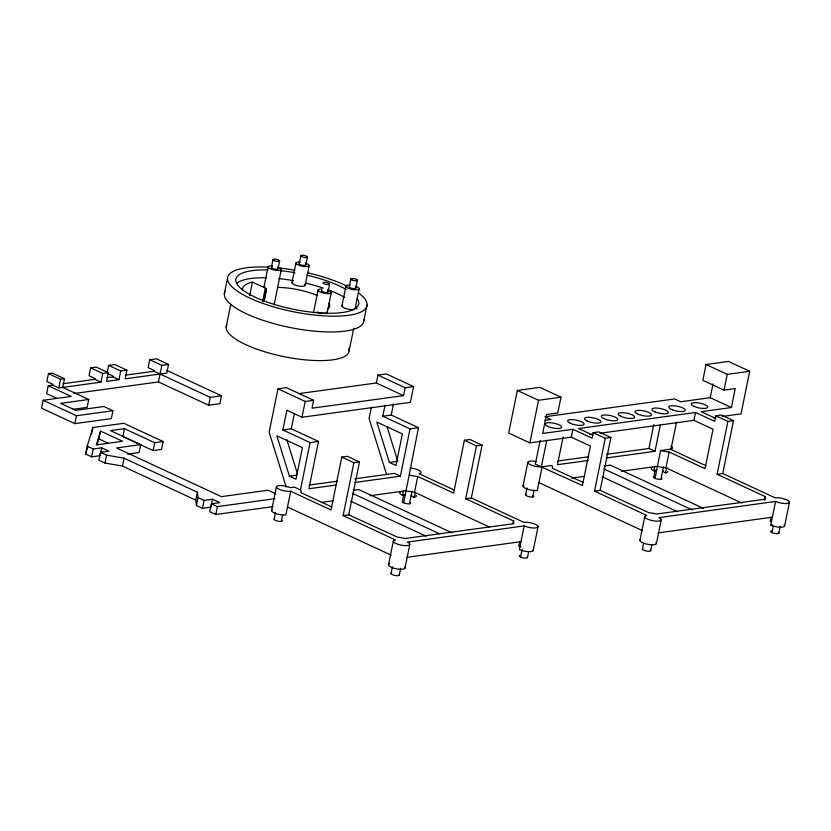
<?xml version="1.0" encoding="UTF-8"?>
<svg xmlns="http://www.w3.org/2000/svg" width="831" height="831" viewBox="0 0 831 831"><rect width="100%" height="100%" fill="white"/><g stroke="black" fill="none" stroke-linecap="round" stroke-linejoin="round"><path stroke-width="1.25" d="M73.097 409.309L87.13 407.377L88.74 399.482L62.72 387.402L64.486 378.728L52.384 373.109L48.447 373.649L46.848 381.543L52.893 384.348L52.737 385.137L48.24 385.75L46.64 393.645L56.986 398.444M48.24 385.75L71.237 396.429L43.16 400.282L41.55 408.177L74.832 423.623L111.333 418.616L112.943 410.722L103.865 406.504L75.787 410.369L60.653 403.336L88.74 399.482M52.737 385.137L58.783 387.942L60.549 379.268L64.486 378.728M74.832 423.623L76.442 415.739L112.943 410.722M125.325 375.165L153.995 371.228L154.161 370.439L148.105 367.624L149.715 359.74L156.457 358.815L168.558 364.435L166.792 373.109L125.149 378.832L126.914 370.148L120.734 371L118.968 379.684L106.607 381.377L108.373 372.704L96.271 367.084L90.662 367.853L89.052 375.737L95.108 378.552L94.942 379.341L63.042 383.725M100.063 455.7L91.639 456.853L85.583 454.048L87.193 446.154L92.916 427.529L123.809 423.291L163.146 441.541L161.536 449.436L153.112 450.589L122.853 436.545L124.463 428.661L154.722 442.705L163.146 441.541M58.783 387.942L100.998 382.146L102.764 373.472L108.373 372.704M91.545 434.291L92.916 427.529M107.251 372.143L108.632 365.38L114.803 364.539L126.914 370.148M91.639 456.853L93.238 448.969L101.662 447.805L108.923 451.181L100.499 452.334L98.899 460.229L104.945 463.033L122.448 466.087L195.784 500.137L196.438 505.508L202.494 508.312L210.918 507.159L212.518 499.265L219.779 502.641L211.354 503.794L209.755 511.688L215.8 514.493L273.15 506.619M97.206 444.73L100.582 431.092L122.573 441.292L96.334 444.897L100.582 431.092M106.742 377.721L112.912 376.869L113.078 376.079L108.03 373.742M100.291 454.567L101.662 447.805M104.945 463.033L106.555 455.139L100.499 452.334M122.448 466.087L124.058 458.203L106.555 455.139M124.463 428.661L110.419 430.583L140.678 444.637L139.068 452.521L127.631 454.09M73.917 393.541L158.441 381.928L161.816 365.36L168.558 364.435M153.112 450.589L154.722 442.705M224.339 293.81L227.549 278.032M208.674 405.237L210.274 397.353L221.503 395.805L219.903 403.7L208.674 405.237L158.441 381.928M226.177 326.967L230.8 304.25M195.784 500.137L197.394 492.243L124.058 458.203M196.438 505.508L198.048 497.613L197.394 492.243M202.494 508.312L204.094 500.428L212.518 499.265M249.695 295.67L252.458 282.114L265.338 288.035L262.575 301.591M215.8 514.493L217.41 506.609L274.76 498.725M264.081 286.581L268.101 266.855M264.009 300.957L266.522 288.627L264.185 301.03M271.405 267.499L273.004 259.604M278.001 268.777L279.611 260.892M274.126 304.676L281.304 269.421M291.941 282.758L295.961 263.032M299.253 263.676L300.864 255.782M335.568 485.096L308.872 488.773L318.502 441.427L310.077 442.591L282.852 429.949L286.861 410.223L301.985 417.245L410.369 402.36L413.578 386.571L405.154 387.734L403.544 395.618L312.02 408.198L313.619 400.303L286.394 387.661L277.97 388.825L269.14 432.213L286.238 487.049M305.86 264.954L307.46 257.07A3.366 0.976 11.5 0 0 302.785 255.262A3.366 0.976 11.5 0 0 302.255 256.872A3.366 0.976 11.5 0 0 307.449 257.122M305.143 285.324L309.163 265.598M271.592 510.514L276.411 486.852M313.474 312.726L318.086 290.061M282.852 429.949L291.276 428.786L294.278 413.994M274.116 519.209L275.487 512.447M301.985 417.245L305.195 401.466L313.619 400.303M281.262 521.421L282.644 514.659M327.985 291.982L329.585 284.098A3.366 0.976 11.5 0 0 324.911 282.301A3.366 0.976 11.5 0 0 324.381 283.901A3.366 0.976 11.5 0 0 329.575 284.16M332.005 507.055L300.76 492.544A16.828 4.861 11.5 0 0 300.448 489.926L294.392 487.111L290.279 487.683A8.414 2.431 11.5 0 0 278.614 485.647A8.414 2.431 11.5 0 0 279.05 489.22A8.414 2.431 11.5 0 0 290.715 491.266L285.895 514.929A8.414 2.431 11.5 0 1 275.518 513.423A8.414 2.431 11.5 0 1 272.111 509.819M327.269 312.352L331.289 292.626M300.448 489.926L310.077 442.591M341.925 305.953L345.935 286.238M349.238 286.872L350.848 278.987M355.845 288.16L357.444 280.265M355.128 308.519L359.137 288.804M349.134 350.859L353.757 328.131M363.812 320.901L367.022 305.122M359.491 461.953L353.871 462.732L343.12 515.594L348.729 514.815L359.491 461.953L347.389 456.333L341.77 457.112L331.018 509.974L290.715 491.266M371.395 407.19L369.099 418.481L386.581 474.543M298.776 393.634L376.318 382.977L377.928 375.093L386.353 373.94L413.578 386.571M482.094 445.115L476.475 445.883L465.724 498.745L471.333 497.977L482.094 445.115L469.993 439.495L464.373 440.264L453.622 493.126L417.754 476.475A16.828 4.861 11.5 0 1 409.205 474.989L418.46 427.695L410.036 428.858L382.8 416.217L385.065 405.123M382.8 416.217L391.224 415.053L393.489 403.959M354.64 482.479L400.397 476.194L410.036 428.858M405.258 494.892L402.453 495.276L403.367 490.768M388.524 564.675L393.343 541.012M402.339 501.602L403.71 494.829M370.065 495.702L405.995 490.768L409.205 474.989M403.658 502.786L406.172 490.383M391.027 573.483L392.398 566.721M409.486 503.804L412.01 491.401M489.417 527.02L414.534 492.253L417.754 476.475M411.833 495.712A4.207 1.215 11.5 0 1 411.096 495.91L414.118 497.322L415.033 492.814M399.275 575.083L400.656 568.321M404.988 568.113L409.808 544.44M610.899 437.49L605.28 438.269L594.518 491.131L600.138 490.352L610.899 437.49L598.787 431.881L593.178 432.65L592.056 438.176L572.933 429.295L542.685 433.45L546.538 414.513L557.778 412.976L560.987 397.187L539.807 387.36L517.339 390.445L508.676 433.055L529.856 442.881L571.323 437.189L590.446 446.06L582.417 485.512L541.334 466.877A8.414 2.431 11.5 0 1 528.267 463.345A8.414 2.431 11.5 0 1 536.307 461.558M513.194 523.447L513.693 521.016L465.724 498.745M529.856 442.881L538.519 400.282L560.987 397.187M523 486.062L527.82 462.389M525.524 494.746L526.896 487.984M540.15 440.42L535.341 464.093L541.334 466.877L546.808 440.17M520.944 546.912L518.928 545.977L519.842 541.469M471.333 497.977L523.738 522.304A8.414 2.431 11.5 0 1 535.403 524.34A8.414 2.431 11.5 0 1 535.839 527.924A8.414 2.431 11.5 0 1 524.174 525.888L519.354 549.551A8.414 2.431 11.5 0 0 528.9 551.691A8.414 2.431 11.5 0 0 533.118 549.883M532.671 496.959L534.053 490.197M520.559 557.061L522.169 549.166M527.498 557.476L528.641 551.836M533.232 550.382L538.041 526.719M563.117 436.919L557.466 464.695L588.265 460.467M571.323 437.189L572.933 429.295M606.599 454.308L648.938 448.491L653.82 424.506M606.235 457.995L654.994 451.295L660.385 424.786M655.846 469.962A4.207 1.215 11.5 0 0 656.667 470.429L653.862 470.824L654.776 466.316M639.932 540.223L644.742 516.55M653.737 477.139L655.119 470.377M655.057 478.324L660.614 450.527A16.828 4.861 11.5 0 0 669.152 452.012L705.02 468.663L713.05 429.222L693.927 420.341L600.086 433.231M642.425 549.021L643.578 543.391M660.894 479.342L663.418 466.949M742 503.098L665.943 467.801L669.152 452.012M663.429 471.135A4.207 1.215 11.5 0 1 662.504 471.457L665.527 472.86L666.67 467.219M650.683 550.631L651.826 544.991M656.397 543.651L661.206 519.977M693.927 420.341L695.537 412.456L714.66 421.327L715.782 415.801L721.391 415.033L733.503 420.652L722.741 473.514L717.122 474.283L727.883 421.421L733.503 420.652M722.17 416.466L741.023 413.869L749.697 371.27L728.517 361.433L706.049 364.518L702.839 380.307L724.019 390.134L735.248 388.596L731.394 407.522L701.156 411.677L715.771 418.471M544.97 416.757L674.658 398.942L680.703 401.747L710.214 397.696L713.04 383.808M724.019 390.134L727.229 374.355L749.697 371.27M764.354 500.2L765.102 496.554L717.122 474.283M771.251 517.007L770.327 521.515A8.414 2.431 11.5 0 1 770.711 521.463M784.09 524.87A8.414 2.431 11.5 0 1 780.995 527.228A8.414 2.431 11.5 0 1 770.763 525.088L775.583 501.425A8.414 2.431 11.5 0 0 787.248 503.461A8.414 2.431 11.5 0 0 786.812 499.878A8.414 2.431 11.5 0 0 775.146 497.842L722.741 473.514M771.968 532.598L773.339 525.836M778.907 533.014L780.278 526.252M784.63 525.93L789.45 502.256M660.23 450.579L671.022 449.062L676.496 422.356M85.583 454.048L87.733 447.057M252.458 282.114L252.26 282.156A54.244 15.675 11.5 0 0 242.475 290.175M140.678 444.637L116.527 447.951L221.399 496.637L268.008 490.228L275.85 493.863M544.606 420.444L551.026 419.562L545.977 417.224M695.537 412.456L578.553 428.526L593.168 435.309M589.802 434.644L592.368 434.291M713.372 417.671L715.886 417.328M289.427 476.173L296.002 479.227L302.422 447.67L276.837 435.787L289.427 476.173L296.657 475.187M389.386 462.452L395.951 465.495L402.381 433.938L376.786 422.055L389.386 462.452L397.81 461.288L387.121 427.02M309.174 485.086L337.147 481.242M354.941 478.801L394.351 473.39L400.397 476.194M557.83 461.008L588.628 456.77M353.84 490.259L358.836 489.573L451.867 532.764M321.618 502.36L333.169 500.771M604.002 465.973L610.245 465.111L703.265 508.302M571.738 478.074L584.567 476.308M621.463 471.239L657.404 466.305A16.828 4.861 11.5 0 0 665.943 467.801M524.174 525.888L407.47 542.092A8.414 2.431 11.5 0 1 407.481 545.552A8.414 2.431 11.5 0 1 395.93 543.484A8.414 2.431 11.5 0 1 395.421 539.932L343.12 515.594M775.583 501.425L658.869 517.63A8.414 2.431 11.5 0 1 658.879 521.089A8.414 2.431 11.5 0 1 647.339 519.022A8.414 2.431 11.5 0 1 646.83 515.469L594.518 491.131M406.546 557.383L520.964 541.667M657.955 532.92L772.373 517.204M770.763 525.088L772.633 524.839M706.049 364.518L727.229 374.355M710.214 397.696L731.394 407.522M715.782 415.801L727.883 421.421M670.337 449.187L706.038 465.755M648.938 448.491L654.994 451.295M517.339 390.445L538.519 400.282M593.178 432.65L605.28 438.269M603.722 468.84L692.036 509.839M602.111 476.734L677.483 511.719M377.928 375.093L405.154 387.734M376.318 382.977L403.544 395.618M583.414 482.593L552.168 468.092A16.828 4.861 11.5 0 0 551.857 465.464L542.124 466.804L537.304 490.467A8.414 2.431 11.5 0 1 526.48 488.794A8.414 2.431 11.5 0 1 523.956 485.148M600.138 490.352L648.866 512.706A16.828 4.861 11.5 0 1 656.365 514.046L765.413 499.182A16.828 4.861 11.5 0 1 765.102 496.554M464.373 440.264L476.475 445.883M538.914 482.582L642.54 530.687M391.224 415.053L418.46 427.695M277.97 388.825L305.195 401.466M454.63 490.217L418.938 473.649A8.414 2.431 11.5 0 0 419.728 470.73A8.414 2.431 11.5 0 0 409.943 467.978M149.715 359.74L161.816 365.36M166.408 370.231L221.503 395.805M291.276 428.786L318.502 441.427M341.77 457.112L353.871 462.732M153.995 371.228L210.274 397.353M108.632 365.38L120.734 371M112.912 376.869L118.968 379.684M90.662 367.853L102.764 373.472M352.313 493.302L439.454 533.762M94.942 379.341L100.998 382.146M350.703 501.197L426.074 536.182M48.447 373.649L60.549 379.268M348.729 514.815L397.457 537.158A16.828 4.861 11.5 0 1 404.957 538.509L514.005 523.644A16.828 4.861 11.5 0 1 513.693 521.016M287.505 507.045L391.131 555.15M43.16 400.282L76.442 415.739M98.982 438.976L108.238 443.276M87.193 446.154L93.238 448.969M198.048 497.613L204.094 500.428M211.354 503.794L217.41 506.609M320.662 313.734L317.213 312.113A6.731 1.942 11.5 0 0 324.713 313.38A6.731 1.942 11.5 0 0 326.978 311.656M286.788 439.526L297.477 473.795M670.981 446.174A8.414 2.431 11.5 0 1 671.022 449.062M656.002 542.622A8.414 2.431 11.5 0 1 648.346 544.44A8.414 2.431 11.5 0 1 640.213 539.797M667.719 471.489A8.414 2.431 11.5 0 1 665.527 472.86M653.862 470.824A8.414 2.431 11.5 0 1 651.94 467.635M533.149 495.546A4.207 1.215 11.5 0 1 532.214 497A4.207 1.215 11.5 0 1 526.709 495.878A4.207 1.215 11.5 0 1 526.449 494.175M661.725 478.209A4.207 1.215 11.5 0 1 657.487 479.103A4.207 1.215 11.5 0 1 654.35 476.63M778.273 532.204A4.207 1.215 11.5 0 1 777.338 533.658A4.207 1.215 11.5 0 1 771.843 532.536A4.207 1.215 11.5 0 1 771.573 530.832M650.309 550.008A4.207 1.215 11.5 0 1 646.57 551.067A4.207 1.215 11.5 0 1 642.789 548.616M414.534 492.253A16.828 4.861 11.5 0 1 405.995 490.768M410.099 502.485A4.207 1.215 11.5 0 1 406.754 503.69A4.207 1.215 11.5 0 1 402.588 501.249M282.104 520.289A4.207 1.215 11.5 0 1 277.99 521.203A4.207 1.215 11.5 0 1 274.594 518.752M415.957 495.245A8.414 2.431 11.5 0 1 414.118 497.322M402.453 495.276A8.414 2.431 11.5 0 1 400.158 492.326M404.604 567.085A8.414 2.431 11.5 0 1 396.127 568.747A8.414 2.431 11.5 0 1 389.386 563.906M399.098 574.657A4.207 1.215 11.5 0 1 394.496 575.384A4.207 1.215 11.5 0 1 391.785 572.943M527.228 556.947A4.207 1.215 11.5 0 1 522.979 557.83A4.207 1.215 11.5 0 1 519.853 555.368M518.928 545.977A8.414 2.431 11.5 0 1 520.58 545.874M327.84 291.639A3.366 0.976 11.5 0 1 324.163 292.221A3.366 0.976 11.5 0 1 321.992 290.268M305.351 264.31A3.366 0.976 11.5 0 1 302.785 265.349A3.366 0.976 11.5 0 1 299.544 263.344M357.122 298.422A62.657 18.105 11.5 0 1 316.684 312.685A62.657 18.105 11.5 0 1 240.834 288.409A62.657 18.105 11.5 0 1 268.049 269.909M280.13 270.667A62.657 18.105 11.5 0 1 294.995 272.713M307.034 275.175A62.657 18.105 11.5 0 1 346.319 289.552M236.742 283.236A62.657 18.105 11.5 0 1 245.519 279.465L247.96 278.956A62.657 18.105 11.5 0 1 266.439 277.803M278.52 278.562A62.657 18.105 11.5 0 1 293.385 280.608M305.424 283.059A62.657 18.105 11.5 0 1 323.238 288.087M327.923 289.749A62.657 18.105 11.5 0 1 344.709 297.436M355.512 306.317A62.657 18.105 11.5 0 1 356.863 308.945M358.66 293.031A71.071 20.536 11.5 0 1 329.097 316.112A71.071 20.536 11.5 0 1 234.519 289.053A71.071 20.536 11.5 0 1 268.205 267.156M277.824 267.862A71.071 20.536 11.5 0 1 294.683 270.179M308.332 272.973A71.071 20.536 11.5 0 1 346.932 286.103M355.211 287.433A3.366 0.976 11.5 0 1 352.988 288.575A3.366 0.976 11.5 0 1 349.446 286.591M355.097 308.259A6.731 1.942 11.5 0 1 355.045 308.768M354.557 309.174A6.731 1.942 11.5 0 1 345.634 308.488A6.731 1.942 11.5 0 1 342.684 305.226M355.626 286.342A6.731 1.942 11.5 0 1 357.475 289.749A6.731 1.942 11.5 0 1 347.109 287.63A6.731 1.942 11.5 0 1 350.183 285.23M277.959 268.579A3.366 0.976 11.5 0 1 273.856 268.943A3.366 0.976 11.5 0 1 272.142 267.042M265.338 288.035A6.731 1.942 11.5 0 1 264.663 285.937M304.551 284.327A6.731 1.942 11.5 0 1 299.222 286.134A6.731 1.942 11.5 0 1 292.107 282.405M292.512 282.104A6.731 1.942 11.5 0 1 292.917 281.958M272.35 265.847A6.731 1.942 11.5 0 0 270.532 268.901L270.875 269.047A6.731 1.942 11.5 0 0 279.538 270.387A6.731 1.942 11.5 0 0 279.787 267.821L279.496 267.675A6.731 1.942 11.5 0 0 277.793 266.959M321.929 289.032A6.731 1.942 11.5 0 0 319.592 291.66L319.883 291.816A6.731 1.942 11.5 0 0 329.523 293.592A6.731 1.942 11.5 0 0 328.847 290.58L328.505 290.435A6.731 1.942 11.5 0 0 327.767 290.164M305.257 263.012A6.731 1.942 11.5 0 1 307.678 266.512A6.731 1.942 11.5 0 1 297.207 264.476A6.731 1.942 11.5 0 1 300.199 262.025M363.791 319.53A71.071 20.536 11.5 0 1 289.832 327.456A71.071 20.536 11.5 0 1 225.191 291.245M348.833 348.386A62.657 18.105 11.5 0 1 285.916 357.029A62.657 18.105 11.5 0 1 226.925 324.713M328.847 303.263A34.736 10.045 11.5 0 1 327.643 308.966M277.544 287.433A34.736 10.045 11.5 0 1 317.193 295.524M587.143 420.974A8.414 2.431 11.5 0 0 600.803 422.252A8.414 2.431 11.5 0 0 590.322 417.38A8.414 2.431 11.5 0 0 587.143 420.974M672.123 409.725A8.414 2.431 11.5 0 0 685.211 410.421A8.414 2.431 11.5 0 0 673.671 405.746A8.414 2.431 11.5 0 0 672.123 409.725M694.03 406.401A8.414 2.431 11.5 0 0 707.565 407.533A8.414 2.431 11.5 0 0 696.804 402.703A8.414 2.431 11.5 0 0 694.03 406.401M547.826 426.376A8.414 2.431 11.5 0 0 561.486 427.653A8.414 2.431 11.5 0 0 551.005 422.782A8.414 2.431 11.5 0 0 547.826 426.376M570.295 423.291A8.414 2.431 11.5 0 0 583.954 424.558A8.414 2.431 11.5 0 0 573.473 419.697A8.414 2.431 11.5 0 0 570.295 423.291M603.514 418.429A8.414 2.431 11.5 0 0 617.475 420.091A8.414 2.431 11.5 0 0 607.814 415.136A8.414 2.431 11.5 0 0 603.514 418.429M637.377 413.88A8.414 2.431 11.5 0 0 651.244 415.407A8.414 2.431 11.5 0 0 641.283 410.483A8.414 2.431 11.5 0 0 637.377 413.88M654.994 411.916A8.414 2.431 11.5 0 0 668.311 412.83A8.414 2.431 11.5 0 0 657.144 408.083A8.414 2.431 11.5 0 0 654.994 411.916M620.373 416.113A8.414 2.431 11.5 0 0 634.323 417.775A8.414 2.431 11.5 0 0 624.663 412.82A8.414 2.431 11.5 0 0 620.373 416.113M352.23 280.078A3.366 0.976 11.5 0 0 357.434 280.327A3.366 0.976 11.5 0 0 352.77 278.468A3.366 0.976 11.5 0 0 352.23 280.078M274.396 260.705A3.366 0.976 11.5 0 0 279.59 260.955A3.366 0.976 11.5 0 0 274.926 259.095A3.366 0.976 11.5 0 0 274.396 260.705"/></g></svg>
